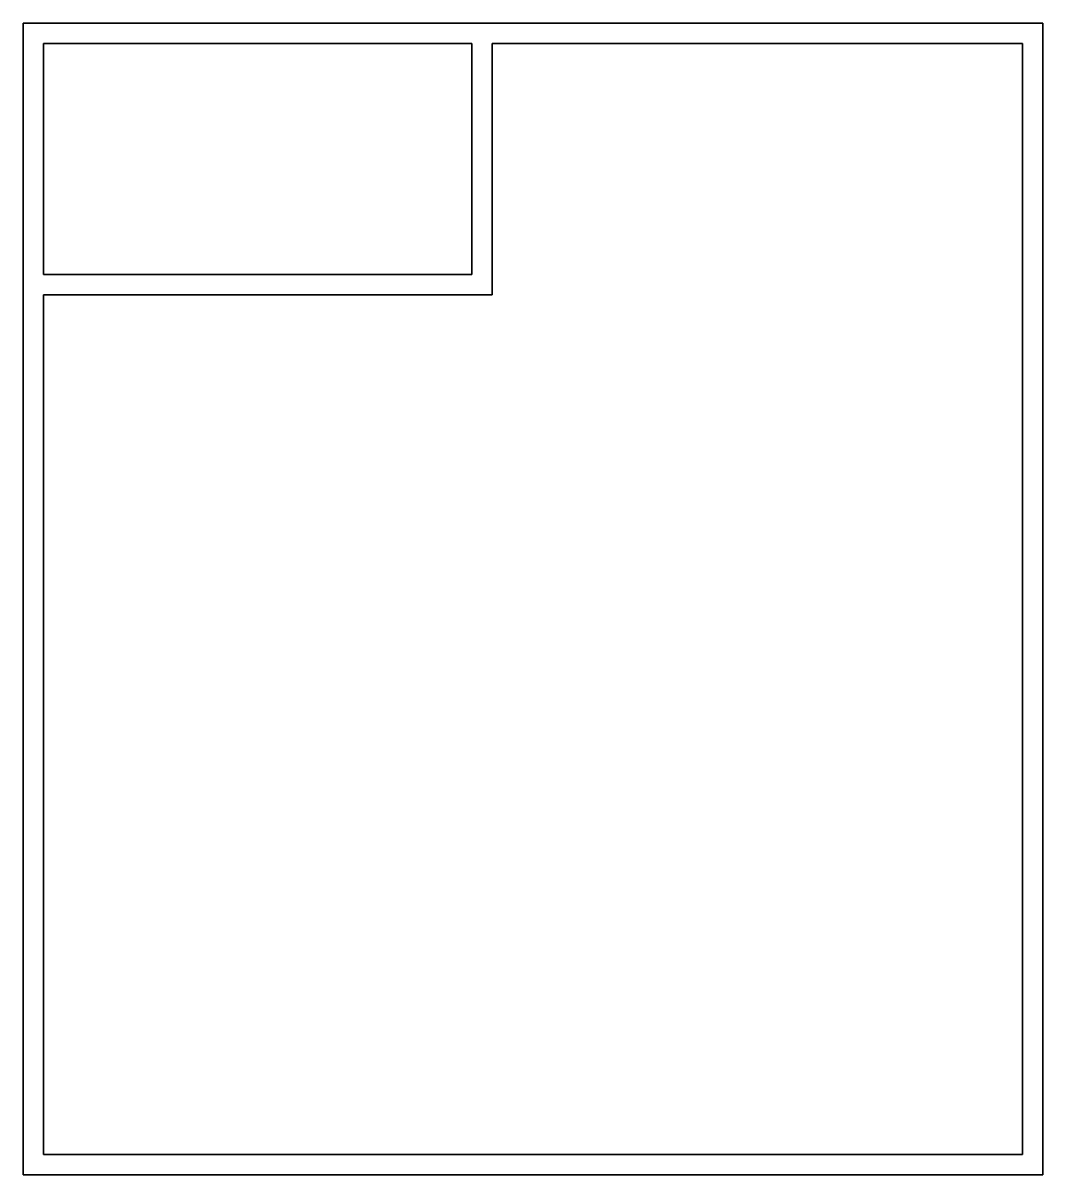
# Model space of a CAD drawing. Header units: inches. Extents: x 25 to 325, y -195 to 144.
import ezdxf

# ---------------------------------------------------------------- set-up
doc = ezdxf.new("R2010")
doc.units = ezdxf.units.IN
doc.header["$MEASUREMENT"] = 0
doc.layers.add('3dwall', color=255, linetype='Continuous', lineweight=30)
doc.layers.add('3dwall_2nd', color=255, linetype='Continuous', lineweight=30)

msp = doc.modelspace()

# ---------------------------------------------------------------- linework, layer by layer
at = {"layer": '3dwall', "extrusion": (-1, 0, 0)}
for p, q in [((25.16, 70.43, 121.34), (25.16, 144.43, 121.34)), ((25.16, 144.43, 121.34), (25.16, 144.43, 121.34)), ((25.16, 144.43, 121.34), (157.16, 144.43, 121.34)), ((31.16, 70.43, 121.34), (31.16, 138.43, 121.34)), ((157.16, 138.43, 121.34), (31.16, 138.43, 121.34))]:
    msp.add_line(p, q, dxfattribs=at)
at = {"layer": '3dwall'}
for p, q in [((325.16, 144.43, 121.34), (157.16, 144.43, 121.34)), ((325.16, -194.5, 121.34), (325.16, 144.43, 121.34)), ((157.16, 138.43, 121.34), (157.16, 70.43, 121.34)), ((25.16, 70.43, 121.34), (25.16, -194.5, 121.34)), ((157.16, 70.43, 121.34), (31.16, 70.43, 121.34)), ((25.16, -194.5, 121.34), (325.16, -194.5, 121.34))]:
    msp.add_line(p, q, dxfattribs=at)
at = {"layer": '3dwall', "elevation": 121.34}
msp.add_lwpolyline([(319.16, 138.43), (163.16, 138.43), (163.16, 64.43), (31.16, 64.43), (31.16, -188.5), (319.16, -188.5)], close=True, dxfattribs=at)
at = {"layer": '3dwall_2nd'}
for p, q in [((25.16, 144.43, 121.34), (25.16, -194.5, 121.34)), ((25.16, -194.5, 301.34), (25.16, 144.43, 301.34)), ((325.16, 144.43, 121.34), (25.16, 144.43, 121.34)), ((25.16, 144.43, 121.34), (25.16, 144.43, 301.34)), ((25.16, 144.43, 301.34), (325.16, 144.43, 301.34)), ((325.16, -194.5, 121.34), (325.16, 144.43, 121.34)), ((325.16, 144.43, 121.34), (325.16, 144.43, 301.34)), ((325.16, 144.43, 301.34), (325.16, -194.5, 301.34)), ((31.16, 138.43, 121.34), (157.16, 138.43, 121.34)), ((157.16, 138.43, 301.34), (31.16, 138.43, 301.34)), ((31.16, 70.43, 121.34), (31.16, 138.43, 121.34)), ((31.16, 138.43, 121.34), (31.16, 138.43, 301.34)), ((31.16, 138.43, 301.34), (31.16, 70.43, 301.34)), ((157.16, 138.43, 121.34), (157.16, 70.43, 121.34)), ((157.16, 70.43, 301.34), (157.16, 138.43, 301.34)), ((157.16, 138.43, 121.34), (157.16, 138.43, 301.34)), ((163.16, 64.43, 229.34), (163.16, 138.43, 229.34)), ((163.16, 138.43, 229.34), (319.16, 138.43, 229.34)), ((163.16, 138.43, 121.34), (319.16, 138.43, 121.34)), ((319.16, 138.43, 301.34), (163.16, 138.43, 301.34)), ((163.16, 64.43, 121.34), (163.16, 138.43, 121.34)), ((163.16, 138.43, 121.34), (163.16, 138.43, 301.34)), ((163.16, 138.43, 301.34), (163.16, 64.43, 301.34)), ((319.16, 138.43, 121.34), (319.16, -188.5, 121.34)), ((319.16, -188.5, 301.34), (319.16, 138.43, 301.34)), ((319.16, 138.43, 121.34), (319.16, 138.43, 301.34)), ((157.16, 70.43, 121.34), (31.16, 70.43, 121.34)), ((31.16, 70.43, 121.34), (31.16, 70.43, 301.34)), ((31.16, 70.43, 301.34), (157.16, 70.43, 301.34)), ((157.16, 70.43, 121.34), (157.16, 70.43, 301.34)), ((31.16, 64.43, 121.34), (163.16, 64.43, 121.34)), ((163.16, 64.43, 301.34), (31.16, 64.43, 301.34)), ((31.16, -188.5, 121.34), (31.16, 64.43, 121.34)), ((31.16, 64.43, 121.34), (31.16, 64.43, 301.34)), ((31.16, 64.43, 301.34), (31.16, -188.5, 301.34)), ((163.16, 64.43, 121.34), (163.16, 64.43, 301.34)), ((319.16, -188.5, 121.34), (31.16, -188.5, 121.34)), ((31.16, -188.5, 121.34), (31.16, -188.5, 301.34)), ((31.16, -188.5, 301.34), (319.16, -188.5, 301.34)), ((319.16, -188.5, 121.34), (319.16, -188.5, 301.34)), ((25.16, -194.5, 121.34), (325.16, -194.5, 121.34)), ((325.16, -194.5, 301.34), (25.16, -194.5, 301.34)), ((25.16, -194.5, 121.34), (25.16, -194.5, 301.34)), ((325.16, -194.5, 121.34), (325.16, -194.5, 301.34))]:
    msp.add_line(p, q, dxfattribs=at)
at = {"layer": '3dwall_2nd', "extrusion": (-1, 0, 0), "elevation": -163.16}
msp.add_lwpolyline([(-64.43, 229.34), (-138.43, 229.34)], dxfattribs=at)

doc.saveas('drawing.dxf')
